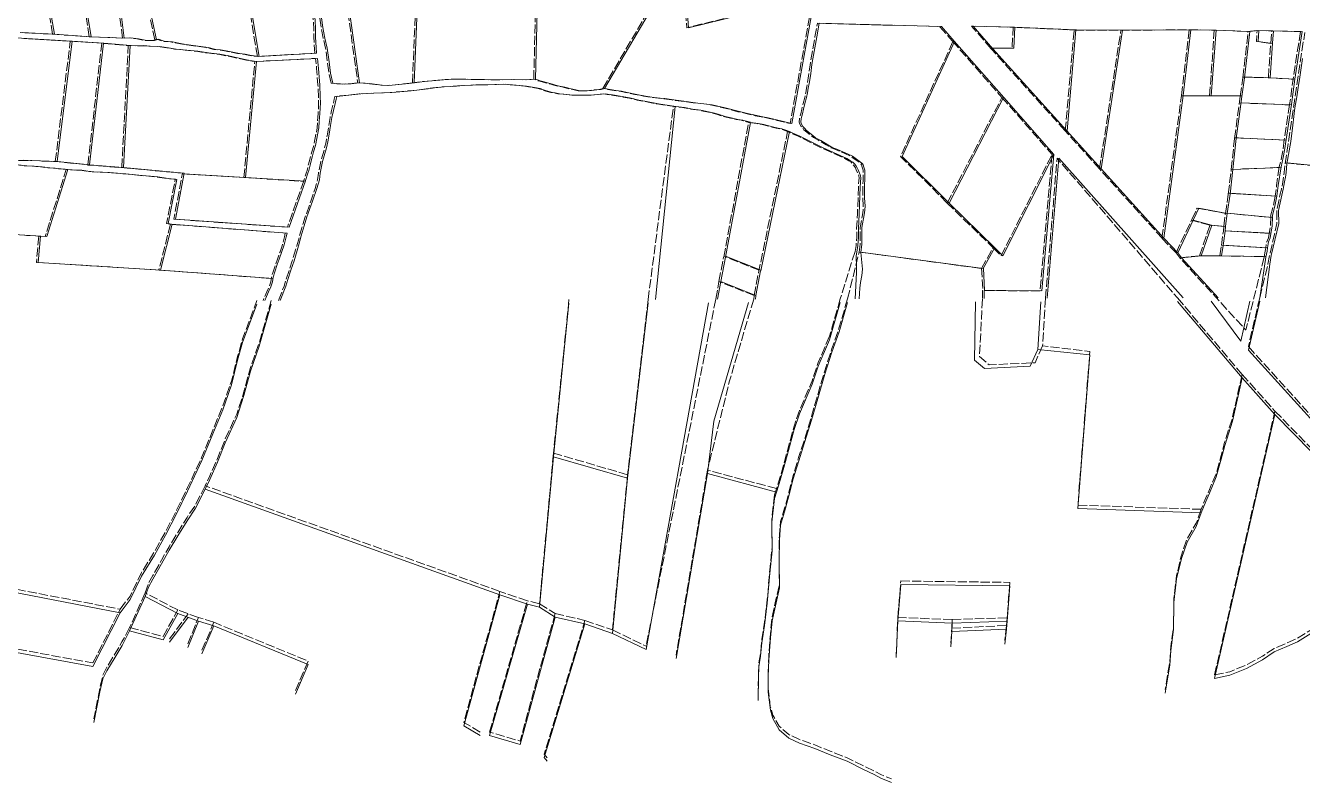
# Model space of a CAD drawing. Header units: millimetres. Extents: x 611548 to 616630, y 1316670 to 1320037.
# Drawn here: x 612909 to 614588, y 1316884 to 1317878 of the extents above; entities that cross this region are included whole.
import ezdxf

# ---------------------------------------------------------------- set-up
doc = ezdxf.new("R2010")
doc.units = ezdxf.units.MM
doc.linetypes.add('ACAD_ISO02W100', pattern=[15, 12, -3])
doc.layers.add('2', color=7, linetype='Continuous')
doc.layers.add('FONDO_MANAGUA', color=8, linetype='ACAD_ISO02W100')
doc.layers.add('PARCELAS', color=7, linetype='Continuous', lineweight=0)

msp = doc.modelspace()

# ---------------------------------------------------------------- linework, layer by layer
at = {"layer": '2', "color": 1, "lineweight": 0}
for p, q in [((612947.04813, 1317866.99476), (612911.49513, 1318076.62076)), ((612995.30213, 1317863.85676), (612966.69513, 1318042.06176)), ((613038.98613, 1317861.99876), (613028.92313, 1317940.09376)), ((613579.69113, 1317808.05976), (613582.69213, 1317928.36676)), ((613670.56113, 1317795.72576), (613740.65113, 1317915.17776)), ((612904.50813, 1317869.23276), (612947.04813, 1317866.99476)), ((614209.36813, 1317876.17576), (614291.00013, 1317872.62276)), ((614278.56113, 1317739.99676), (614290.24513, 1317872.65576)), ((614323.56113, 1317690.04976), (614351.68813, 1317872.31176)), ((614431.34913, 1317786.41876), (614441.33213, 1317872.92476)), ((614468.29513, 1317786.13076), (614474.48213, 1317872.44376)), ((614474.46813, 1317872.44476), (614518.26813, 1317870.78576)), ((614512.02913, 1317809.93576), (614518.89813, 1317870.84176)), ((614518.26813, 1317870.78576), (614530.71413, 1317871.89176)), ((614530.84113, 1317871.89176), (614549.37713, 1317871.45376)), ((614548.69513, 1317855.19076), (614550.27113, 1317871.43076)), ((614549.37713, 1317871.45376), (614587.84613, 1317870.44676)), ((612947.04213, 1317866.99476), (612995.30213, 1317863.85676)), ((612950.54713, 1317699.80076), (612970.27613, 1317857.79776)), ((612993.36213, 1317695.26676), (613011.64713, 1317855.46476)), ((612995.30213, 1317863.85676), (613038.98613, 1317861.99876)), ((613037.96213, 1317691.80576), (613046.58613, 1317852.16576)), ((614130.22413, 1317857.99076), (614195.31013, 1317783.96176)), ((614545.59113, 1317809.95076), (614548.70413, 1317855.31676)), ((614277.99013, 1317740.63076), (614181.11413, 1317847.92376)), ((613198.47213, 1317678.73176), (613212.89513, 1317831.25076)), ((614508.54313, 1317785.29376), (614512.02913, 1317809.93576)), ((614512.12313, 1317810.77176), (614545.42213, 1317809.96076)), ((614545.42213, 1317809.96076), (614578.04813, 1317808.08276)), ((614405.73413, 1317599.26276), (614431.34913, 1317786.41876)), ((614431.32713, 1317786.26076), (614508.64113, 1317785.98976)), ((614507.25013, 1317775.38576), (614508.54313, 1317785.29376)), ((613737.53613, 1317518.56476), (613763.27413, 1317772.14776)), ((614123.38313, 1317645.28776), (614195.25413, 1317784.02476)), ((614195.31013, 1317784.08876), (614261.28213, 1317709.03976)), ((614501.17513, 1317730.16576), (614507.25013, 1317775.38576)), ((614507.44213, 1317776.85576), (614573.41413, 1317774.18776)), ((614573.52613, 1317774.92976), (614566.56013, 1317728.56776)), ((613829.42013, 1317573.96876), (613862.27613, 1317751.17376)), ((614323.51013, 1317690.10676), (614277.99013, 1317740.63076)), ((614496.76113, 1317689.13376), (614501.17513, 1317730.16576)), ((614566.48613, 1317728.02776), (614501.28713, 1317730.99676)), ((613117.48013, 1317683.66576), (613198.51713, 1317678.72876)), ((614406.20613, 1317598.74176), (614323.45213, 1317690.17076)), ((614492.87613, 1317657.12276), (614496.76113, 1317689.13376)), ((614496.78713, 1317689.37176), (614559.89813, 1317692.04176)), ((614567.86113, 1317697.97276), (614681.75513, 1317686.72376)), ((613198.77113, 1317678.72876), (613277.07113, 1317673.78876)), ((614489.13313, 1317631.33776), (614492.87613, 1317657.12276)), ((614554.47813, 1317654.35476), (614492.99813, 1317658.13176)), ((614122.99113, 1317645.66976), (614183.79513, 1317586.39476)), ((614445.05713, 1317623.71976), (614451.82113, 1317638.44076)), ((614451.82113, 1317638.44076), (614489.17913, 1317631.65776)), ((612643.35513, 1317620.07876), (612929.32213, 1317601.76676)), ((613101.83313, 1317617.42276), (613086.76513, 1317557.26376)), ((614424.19613, 1317579.88476), (614445.05713, 1317623.71976)), ((614468.65513, 1317616.27776), (614444.63313, 1317622.82976)), ((614486.93513, 1317614.69676), (614489.13313, 1317631.33776)), ((614489.24113, 1317632.08376), (614548.65713, 1317626.33576)), ((614455.04913, 1317576.01676), (614468.87013, 1317616.25676)), ((614486.91613, 1317614.46076), (614468.65513, 1317616.27776)), ((614483.82813, 1317589.54576), (614486.41213, 1317608.34476)), ((614486.41213, 1317608.34476), (614486.93513, 1317614.69676)), ((614546.63213, 1317605.45876), (614486.44213, 1317608.70376)), ((614168.36813, 1317559.37476), (614183.54013, 1317586.64376)), ((614424.38413, 1317579.68776), (614406.14613, 1317598.80476)), ((614481.63713, 1317575.70376), (614483.82813, 1317589.54576)), ((614483.85813, 1317589.76176), (614542.09713, 1317586.30376)), ((613823.15813, 1317542.18976), (613829.29313, 1317573.96976)), ((613875.90213, 1317556.94376), (613829.66213, 1317575.33176)), ((614007.48613, 1317580.78376), (614168.36813, 1317559.37476)), ((614429.19213, 1317573.31476), (614455.22813, 1317576.03576)), ((614455.35513, 1317576.03576), (614481.89113, 1317575.70076)), ((614481.89113, 1317575.70076), (614540.30213, 1317574.87276)), ((614540.16513, 1317574.12476), (614532.17113, 1317520.87076)), ((613087.24813, 1317557.23376), (613234.58413, 1317546.16976)), ((614168.57713, 1317559.74976), (614170.19913, 1317530.39276)), ((613818.93813, 1317518.80076), (613823.15813, 1317542.18976)), ((613869.52313, 1317523.60076), (613823.15813, 1317542.18976)), ((613868.84413, 1317518.94576), (613869.48813, 1317523.41476)), ((614169.69613, 1317530.39676), (614169.72713, 1317519.81876))]:
    msp.add_line(p, q, dxfattribs=at)
for points in [[(613216.24513, 1317837.92576), (613188.63213, 1318003.39076), (613271.67213, 1318000.88976)], [(613215.85813, 1317837.90476), (613291.80613, 1317842.09276), (613290.43513, 1317863.45876), (613290.57513, 1317873.63176), (613289.82813, 1317885.96776), (613288.82113, 1317893.21776), (613285.92113, 1317910.00776), (613283.01613, 1317922.72976), (613281.00113, 1317936.84776), (613278.60613, 1317951.34876), (613276.45913, 1317960.88976), (613275.58413, 1317971.82676), (613273.56513, 1317982.63976), (613272.56413, 1317994.33976), (613271.68313, 1318000.82676)], [(613081.39913, 1317859.69776), (613063.59413, 1317941.43076), (613029.02013, 1317939.35376)], [(613420.27813, 1317803.18976), (613424.86513, 1317920.44176), (613472.99913, 1317922.77276), (613479.74813, 1317938.01976)], [(613295.63813, 1317916.65076), (613332.03213, 1317919.84476), (613348.30713, 1317803.03876)], [(613947.44313, 1317919.38476), (613916.88213, 1317749.67776), (613885.52413, 1317757.10976), (613878.79513, 1317758.39276), (613870.66913, 1317760.06076), (613858.60813, 1317763.00676), (613848.07113, 1317765.31476), (613828.90113, 1317770.43476), (613811.76213, 1317774.40776), (613789.41413, 1317777.11776), (613777.60513, 1317778.53776), (613761.35313, 1317780.72776), (613749.79913, 1317782.40176), (613743.70413, 1317782.92176), (613735.70413, 1317784.07976), (613724.15013, 1317785.88076), (613712.72313, 1317787.93576), (613700.15413, 1317790.62876), (613692.79013, 1317792.04076), (613685.29913, 1317793.19876), (613670.31713, 1317795.76776)], [(613313.34613, 1317802.63476), (613310.31413, 1317815.73776), (613308.42813, 1317830.87376), (613305.91013, 1317848.68076), (613302.75213, 1317861.78376), (613300.10213, 1317876.03076), (613298.34013, 1317888.74976), (613297.33813, 1317899.68776), (613296.33313, 1317909.22676), (613295.70613, 1317915.33176)], [(613778.27813, 1317911.67476), (613780.90013, 1317875.55576), (613845.17913, 1317891.33676)], [(614005.11913, 1317519.34176), (614006.04113, 1317533.31076), (614007.07413, 1317540.67776), (614008.87413, 1317550.07576), (614009.52913, 1317558.46076), (614007.42213, 1317580.32476), (614007.42213, 1317580.32476), (614008.97213, 1317591.37476), (614008.85213, 1317594.42576), (614008.87513, 1317604.08276), (614008.89613, 1317612.97776), (614011.85713, 1317629.87076), (614012.76013, 1317635.83976), (614013.02713, 1317641.55776), (614012.29013, 1317651.85276), (614012.19513, 1317665.45076), (614012.46013, 1317670.27876), (614012.72513, 1317674.85276), (614012.86313, 1317679.42676), (614012.87213, 1317683.36576), (614012.63013, 1317688.32276), (614011.49713, 1317692.51976), (614010.48913, 1317695.57276), (614009.47613, 1317696.97376), (614008.97013, 1317697.73776), (613996.29513, 1317706.79876), (613989.70013, 1317710.12276), (613986.91013, 1317711.14776), (613980.56813, 1317713.96276), (613975.74813, 1317715.88376), (613970.67413, 1317717.93176), (613963.95413, 1317721.89176), (613954.69813, 1317727.25776), (613950.51413, 1317729.81176), (613947.59713, 1317731.34576), (613944.17613, 1317734.02476), (613942.02113, 1317735.55576), (613938.72613, 1317738.36176), (613934.92413, 1317741.42276), (613934.16613, 1317742.82276), (613931.38013, 1317745.75476), (613929.48313, 1317749.06376), (613928.72713, 1317751.73476), (613929.11913, 1317756.18176), (613930.65813, 1317762.65776), (613932.06913, 1317768.75276), (613933.99113, 1317776.24476), (613935.91413, 1317783.73576), (613937.32513, 1317789.95876), (613938.22913, 1317796.30976), (613939.51213, 1317802.15076), (613941.06013, 1317812.31276), (613941.96513, 1317819.04476), (613942.61113, 1317823.99876), (613943.38813, 1317830.09576), (613949.43513, 1317863.62576), (613952.77813, 1317881.40576), (614113.38213, 1317877.23076), (614130.22413, 1317857.99076)], [(614181.11413, 1317847.92376), (614155.15613, 1317877.73876), (614209.24113, 1317876.17576)], [(614180.36013, 1317848.78976), (614208.79513, 1317848.72876), (614209.95513, 1317876.14976)], [(614290.99513, 1317872.62276), (614352.19813, 1317872.30876), (614352.19813, 1317872.30876), (614441.20413, 1317872.92676), (614441.20413, 1317872.92676), (614474.46813, 1317872.44476)], [(614548.67713, 1317854.92876), (614529.91813, 1317857.53476), (614530.84113, 1317871.89176)], [(614587.84613, 1317870.44676), (614578.04813, 1317808.08276), (614578.30213, 1317808.08176), (614573.52613, 1317774.92976)], [(612888.75313, 1317862.77476), (612970.15013, 1317857.79776), (612970.53113, 1317857.79776), (613012.18213, 1317855.43476), (613012.18213, 1317855.17976), (613047.73613, 1317852.06476), (613047.86313, 1317852.06476), (613059.41913, 1317851.91676), (613059.92713, 1317851.91576), (613064.88013, 1317852.03376), (613073.13413, 1317851.25676), (613085.83213, 1317850.72576), (613097.26013, 1317849.30576), (613107.29113, 1317847.63476), (613121.38513, 1317846.21176), (613135.60613, 1317844.65976), (613149.70013, 1317842.47376), (613164.55613, 1317840.66676), (613176.23713, 1317838.48376), (613182.33113, 1317837.20176), (613189.94913, 1317835.66176), (613199.59713, 1317833.22876), (613209.62813, 1317831.68476), (613212.89513, 1317831.25076)], [(613038.98613, 1317861.99876), (613047.62213, 1317862.49176), (613050.54213, 1317861.85076), (613057.65313, 1317861.20276), (613066.41313, 1317859.15276), (613071.23813, 1317858.63576), (613078.85813, 1317859.00376)], [(613078.85813, 1317859.00376), (613083.93913, 1317860.39276), (613091.42913, 1317857.83676), (613102.22213, 1317856.92676), (613115.30013, 1317854.48776), (613126.47313, 1317852.56076), (613139.55113, 1317851.01076), (613149.07413, 1317849.46876), (613159.23013, 1317847.16176), (613165.32513, 1317846.51476), (613172.94313, 1317845.10276), (613183.86213, 1317842.92076), (613190.33713, 1317841.89276), (613197.82913, 1317840.86176), (613204.17713, 1317839.57876), (613212.68413, 1317838.03776), (613215.85813, 1317837.90476)], [(614130.83013, 1317857.30076), (614061.93713, 1317706.59776), (614122.99113, 1317645.66976)], [(613212.89513, 1317831.25076), (613292.81313, 1317835.22476), (613292.81313, 1317835.22476), (613294.19413, 1317821.86976), (613295.44313, 1317805.46376), (613295.94513, 1317800.37676), (613296.68813, 1317784.98876), (613296.80513, 1317777.10476), (613296.54213, 1317769.72976), (613296.15313, 1317762.86376), (613295.37813, 1317752.56476), (613294.98713, 1317744.17276), (613290.38613, 1317720.78376), (613287.96313, 1317712.52176), (613286.30513, 1317707.31176), (613284.90013, 1317700.57476), (613283.24213, 1317694.98176), (613281.58313, 1317688.11876), (613280.43513, 1317684.30576), (613277.24913, 1317674.90176)], [(614567.62713, 1317696.66876), (614572.90213, 1317726.00776), (614575.61913, 1317747.47476), (614578.21313, 1317770.34076), (614580.66013, 1317784.94676), (614582.33913, 1317797.14076), (614584.65713, 1317810.85776), (614588.27013, 1317834.99176)], [(613243.90813, 1317517.13276), (613251.42413, 1317536.08676), (613253.84813, 1317544.72976), (613258.18113, 1317556.92876), (613262.13313, 1317569.12976), (613268.12613, 1317588.95576), (613271.69813, 1317602.17476), (613275.39713, 1317615.13876), (613279.22213, 1317627.08476), (613286.48613, 1317647.79976), (613292.22113, 1317664.44776), (613295.53713, 1317675.75876), (613296.43713, 1317684.40476), (613298.22513, 1317693.30276), (613299.50313, 1317699.78576), (613304.73213, 1317717.70576), (613306.52013, 1317725.84076), (613308.43713, 1317735.75676), (613310.10313, 1317747.32476), (613311.76613, 1317757.62176), (613313.93713, 1317767.02876), (613316.23413, 1317776.05276), (613317.38413, 1317781.64576), (613318.27713, 1317785.45876), (613350.15713, 1317788.58176), (613366.92113, 1317789.82276), (613379.87513, 1317789.92676), (613390.79713, 1317790.54376), (613406.41913, 1317791.91476), (613416.32613, 1317792.78676), (613426.99513, 1317793.91276), (613438.42613, 1317795.29076), (613447.06313, 1317796.54676), (613459.38313, 1317797.79676), (613471.19413, 1317798.53876), (613485.16513, 1317799.53076), (613496.84913, 1317800.27376), (613506.88213, 1317800.50976), (613516.91513, 1317800.74676), (613528.59813, 1317801.10676), (613539.90113, 1317801.34076), (613554.25013, 1317800.17076), (613567.96413, 1317798.74776), (613578.37513, 1317797.20376), (613585.61213, 1317795.66476), (613591.70513, 1317793.61976), (613597.29113, 1317791.82876), (613602.24213, 1317790.67576), (613605.67013, 1317790.03376), (613611.25613, 1317788.87976), (613629.54113, 1317787.19376), (613634.87513, 1317786.80276), (613652.90813, 1317787.15176), (613671.19713, 1317788.64576), (613680.72013, 1317787.22976), (613693.79813, 1317785.04476), (613705.35113, 1317782.98976), (613715.50813, 1317780.55576), (613723.50713, 1317779.14276), (613741.53513, 1317775.42276), (613749.53413, 1317774.13676), (613755.75613, 1317773.48976), (613764.39013, 1317771.94876), (613764.39013, 1317771.94876), (613775.43713, 1317770.78476), (613786.10213, 1317768.73076), (613797.02113, 1317767.18576), (613813.27313, 1317763.85076), (613820.00113, 1317762.05776), (613829.14113, 1317759.11676), (613838.53613, 1317756.81176), (613845.64513, 1317755.14576), (613852.50113, 1317753.98876), (613855.16813, 1317753.34876), (613862.27713, 1317751.30176)], [(613347.63513, 1317803.08176), (613337.34713, 1317802.08376), (613328.07613, 1317801.46376), (613313.34613, 1317802.63476)], [(613420.40213, 1317803.20676), (613412.90813, 1317802.20276), (613386.87213, 1317799.57876), (613378.11013, 1317800.23076), (613361.34913, 1317802.16776), (613355.88913, 1317802.55876), (613347.63513, 1317803.08176)], [(613580.14813, 1317808.09176), (613568.35513, 1317807.26676), (613552.35413, 1317807.42276), (613522.00213, 1317807.09576), (613512.73213, 1317807.36576), (613497.23913, 1317807.77476), (613483.77813, 1317807.92676), (613470.95213, 1317807.94876), (613465.49113, 1317807.57776), (613458.88613, 1317807.08076), (613433.61213, 1317805.09076), (613420.40213, 1317803.20676)], [(613670.31713, 1317795.76776), (613665.99813, 1317794.63176), (613665.36313, 1317794.63276), (613660.28213, 1317794.13276), (613653.17013, 1317793.12876), (613647.58113, 1317792.75676), (613643.00913, 1317792.63776), (613637.93013, 1317792.77376), (613632.72513, 1317793.92776), (613626.50313, 1317795.21076), (613618.25213, 1317797.51376), (613611.26913, 1317798.92476), (613606.19013, 1317800.07876), (613602.00113, 1317801.35776), (613597.17713, 1317802.89276), (613589.17913, 1317805.06876), (613585.87813, 1317805.70976), (613580.04013, 1317808.13676)], [(613862.27613, 1317751.17376), (613872.94213, 1317749.62976), (613880.05213, 1317748.47176), (613886.65413, 1317746.80776), (613893.12813, 1317745.01576), (613898.58813, 1317743.73376), (613903.41213, 1317742.70876), (613907.60113, 1317741.42876), (613913.44013, 1317739.25676), (613913.44013, 1317739.12976), (613917.37513, 1317737.59676), (613927.14813, 1317733.12876), (613957.73513, 1317717.81476), (613988.83113, 1317703.64476), (613994.03413, 1317700.71076), (613996.82513, 1317699.05276), (613998.98113, 1317696.63276), (614000.75713, 1317694.46776), (614002.53113, 1317691.53976), (614003.79813, 1317688.86776), (614005.82413, 1317684.41276), (614006.58413, 1317682.50476), (614006.96313, 1317681.10476), (614007.34113, 1317678.56076), (614006.56413, 1317666.35476), (614005.25013, 1317631.00576), (614004.20913, 1317611.17076), (614004.57713, 1317600.61576), (614003.42013, 1317589.30076), (614002.01313, 1317580.90976), (614001.37213, 1317575.69776), (614001.36513, 1317570.48376), (614001.74113, 1317566.54176), (614001.86713, 1317565.65076), (614001.86513, 1317563.99776), (614001.72613, 1317554.07976), (613999.90313, 1317519.32576)], [(613869.52313, 1317523.60076), (613875.62413, 1317556.08476), (613875.75113, 1317556.21076), (613913.44013, 1317739.12976)], [(614566.56313, 1317728.58676), (614564.62213, 1317714.46876), (614562.94913, 1317704.94276), (614560.00013, 1317692.75276)], [(613277.37513, 1317674.64676), (613255.71113, 1317613.52076), (613106.37913, 1317623.95976), (613117.62913, 1317684.46876), (613037.37813, 1317691.85976), (613037.37813, 1317691.85976), (612993.44313, 1317695.24376), (612993.57013, 1317695.24376), (612951.28713, 1317699.89676), (612951.41313, 1317699.76976), (612906.20613, 1317701.37576), (612899.34713, 1317701.00676), (612893.12413, 1317700.76276), (612883.72713, 1317700.65276), (612880.29813, 1317700.78576), (612876.23413, 1317700.92076), (612867.85513, 1317702.58876)], [(614261.28213, 1317709.03976), (614245.36813, 1317529.78476), (614169.69613, 1317530.39676)], [(614183.73013, 1317586.45776), (614194.18213, 1317575.94276), (614261.12013, 1317709.22476)], [(614252.58413, 1317520.05976), (614267.74613, 1317704.19176), (614431.35313, 1317520.57776)], [(612899.97513, 1317695.28276), (612910.89513, 1317694.11876), (612920.42013, 1317693.84776), (612931.08613, 1317692.68476), (612940.86313, 1317691.64976), (612948.22813, 1317690.87376), (612955.97313, 1317690.09676), (612961.05213, 1317689.57876), (612964.60813, 1317689.44576)], [(612929.32213, 1317601.76676), (612937.32213, 1317601.37076), (612964.86213, 1317689.31776)], [(612964.86213, 1317689.31776), (612976.29013, 1317688.66176), (612983.14813, 1317688.52276), (612991.14713, 1317686.98276), (612999.14613, 1317686.33276), (613010.32113, 1317685.67676), (613019.46413, 1317685.53276), (613030.00413, 1317684.62476), (613040.92413, 1317683.58776), (613062.38313, 1317681.51476), (613073.55813, 1317680.60476), (613083.20813, 1317679.57076), (613094.12813, 1317678.15176), (613100.73013, 1317677.24976), (613106.31713, 1317676.73176), (613108.22113, 1317676.09276), (613096.84813, 1317618.25376), (613101.03713, 1317617.48376), (613101.03713, 1317617.48376), (613253.03413, 1317605.76876), (613251.75813, 1317600.68476), (613250.22613, 1317593.82076), (613248.69613, 1317588.99076), (613246.02013, 1317581.36576), (613242.70613, 1317571.70776), (613240.15713, 1317564.59076), (613236.84313, 1317554.93276), (613234.67613, 1317548.06976)], [(614539.40813, 1317520.89176), (614545.09513, 1317564.83376), (614547.15413, 1317576.51776), (614556.90313, 1317618.42276), (614556.69013, 1317635.45176), (614560.80013, 1317655.64476), (614562.72413, 1317663.64476), (614564.65013, 1317672.91476), (614565.68113, 1317679.13876), (614566.58513, 1317685.48976), (614567.62713, 1317696.66876)], [(614560.00713, 1317692.78176), (614556.38613, 1317668.11176), (614554.44813, 1317654.13876)], [(614554.44813, 1317654.13876), (614552.00613, 1317641.31176), (614548.41813, 1317627.59876)], [(614548.67213, 1317627.59776), (614548.51513, 1317614.76376), (614546.58813, 1317605.23876)], [(612928.84013, 1317601.79776), (612925.72413, 1317567.31276), (613087.24813, 1317557.23376)], [(614546.58813, 1317605.23876), (614545.81213, 1317599.64976), (614544.28113, 1317596.47776), (614543.38713, 1317594.19276), (614542.09913, 1317586.31776)], [(614542.09913, 1317586.31776), (614541.58013, 1317581.87176), (614540.16513, 1317574.12476)], [(614477.19013, 1317520.71076), (614429.44613, 1317572.81076), (614429.57313, 1317572.80976), (614424.38413, 1317579.68776)], [(613234.80313, 1317547.94276), (613234.03313, 1317541.71276), (613231.73913, 1317535.10476), (613228.81013, 1317528.49676), (613225.88213, 1317522.52576), (613223.71713, 1317517.07376)]]:
    msp.add_lwpolyline(points, dxfattribs=at)
at = {"layer": 'FONDO_MANAGUA', "color": 1, "lineweight": 0}
for p, q in [((612944.75425, 1317866.98771), (612909.20125, 1318076.61371)), ((612993.00825, 1317863.84971), (612964.40125, 1318042.05471)), ((613036.69225, 1317861.99171), (613026.62925, 1317940.08671)), ((613577.39725, 1317808.05271), (613580.39825, 1317928.35971)), ((613668.26725, 1317795.71871), (613738.35725, 1317915.17071)), ((612902.21425, 1317869.22571), (612944.75425, 1317866.98771)), ((614207.07425, 1317876.16871), (614288.70625, 1317872.61571)), ((614276.26725, 1317739.98971), (614287.95125, 1317872.64871)), ((614321.26725, 1317690.04271), (614349.39425, 1317872.30471)), ((614429.05525, 1317786.41171), (614439.03825, 1317872.91771)), ((614466.00125, 1317786.12371), (614472.18825, 1317872.43671)), ((614472.17425, 1317872.43771), (614515.97425, 1317870.77871)), ((614509.73525, 1317809.92871), (614516.60425, 1317870.83471)), ((614515.97425, 1317870.77871), (614528.42025, 1317871.88471)), ((614528.54725, 1317871.88471), (614547.08325, 1317871.44671)), ((614546.40125, 1317855.18371), (614547.97725, 1317871.42371)), ((614547.08325, 1317871.44671), (614585.55225, 1317870.43971)), ((614565.33325, 1317696.66171), (614591.13625, 1317869.27871)), ((614565.33325, 1317696.66171), (614591.13625, 1317869.27871)), ((612944.74825, 1317866.98771), (612993.00825, 1317863.84971)), ((612948.25325, 1317699.79371), (612967.98225, 1317857.79071)), ((612991.06825, 1317695.25971), (613009.35325, 1317855.45771)), ((612993.00825, 1317863.84971), (613036.69225, 1317861.99171)), ((613035.66825, 1317691.79871), (613044.29225, 1317852.15871)), ((614127.93025, 1317857.98371), (614193.01625, 1317783.95471)), ((614543.29725, 1317809.94371), (614546.41025, 1317855.30971)), ((614275.69625, 1317740.62371), (614178.82025, 1317847.91671)), ((614506.24925, 1317785.28671), (614509.73525, 1317809.92871)), ((614509.82925, 1317810.76471), (614543.12825, 1317809.95371)), ((614543.12825, 1317809.95371), (614575.75425, 1317808.07571)), ((614403.44025, 1317599.25571), (614429.05525, 1317786.41171)), ((614429.03325, 1317786.25371), (614506.34725, 1317785.98271)), ((614504.95625, 1317775.37871), (614506.24925, 1317785.28671)), ((613727.67425, 1317518.60071), (613760.98025, 1317772.14071)), ((614121.08925, 1317645.28071), (614192.96025, 1317784.01771)), ((614193.01625, 1317784.08171), (614258.98825, 1317709.03271)), ((614498.88125, 1317730.15871), (614504.95625, 1317775.37871)), ((614505.14825, 1317776.84871), (614571.12025, 1317774.18071)), ((614571.23225, 1317774.92271), (614564.26625, 1317728.56071)), ((613827.12625, 1317573.96171), (613859.98225, 1317751.16671)), ((614321.21625, 1317690.09971), (614275.69625, 1317740.62371)), ((614494.46725, 1317689.12671), (614498.88125, 1317730.15871)), ((614564.19225, 1317728.02071), (614498.99325, 1317730.98971)), ((613115.18625, 1317683.65871), (613196.22325, 1317678.72171)), ((614403.91225, 1317598.73471), (614321.15825, 1317690.16371)), ((614490.58225, 1317657.11571), (614494.46725, 1317689.12671)), ((614494.49325, 1317689.36471), (614557.60425, 1317692.03471)), ((614565.56725, 1317697.96571), (614679.46125, 1317686.71671)), ((613196.47725, 1317678.72171), (613274.77725, 1317673.78171)), ((614486.83925, 1317631.33071), (614490.58225, 1317657.11571)), ((614552.18425, 1317654.34771), (614490.70425, 1317658.12471)), ((614120.69725, 1317645.66271), (614181.50125, 1317586.38771)), ((614442.76325, 1317623.71271), (614449.52725, 1317638.43371)), ((614449.52725, 1317638.43371), (614486.88525, 1317631.65071)), ((612641.06125, 1317620.07171), (612927.02825, 1317601.75971)), ((613099.53925, 1317617.41571), (613084.47125, 1317557.25671)), ((614421.90225, 1317579.87771), (614442.76325, 1317623.71271)), ((614466.36125, 1317616.27071), (614442.33925, 1317622.82271)), ((614484.64125, 1317614.68971), (614486.83925, 1317631.33071)), ((614486.94725, 1317632.07671), (614546.36325, 1317626.32871)), ((614452.75525, 1317576.00971), (614466.57625, 1317616.24971)), ((614484.62225, 1317614.45371), (614466.36125, 1317616.27071)), ((614481.53425, 1317589.53871), (614484.11825, 1317608.33771)), ((614484.11825, 1317608.33771), (614484.64125, 1317614.68971)), ((614544.33825, 1317605.45171), (614484.14825, 1317608.69671)), ((614166.07425, 1317559.36771), (614181.24625, 1317586.63671)), ((614422.09025, 1317579.68071), (614403.85225, 1317598.79771)), ((614479.34325, 1317575.69671), (614481.53425, 1317589.53871)), ((614481.56425, 1317589.75471), (614539.80325, 1317586.29671)), ((613820.86425, 1317542.18271), (613826.99925, 1317573.96271)), ((613873.60825, 1317556.93671), (613827.36825, 1317575.32471)), ((613999.81804, 1317581.49187), (613980.33525, 1317519.31971)), ((613999.81804, 1317581.49187), (613980.33525, 1317519.31971)), ((613989.99525, 1317519.34671), (614005.19263, 1317580.77666)), ((613989.99525, 1317519.34671), (614005.19263, 1317580.77666)), ((614005.19263, 1317580.77666), (614166.07425, 1317559.36771)), ((614426.89825, 1317573.30771), (614452.93425, 1317576.02871)), ((614453.06125, 1317576.02871), (614479.59725, 1317575.69371)), ((614479.59725, 1317575.69371), (614538.00825, 1317574.86571)), ((613084.95425, 1317557.22671), (613232.29025, 1317546.16271)), ((614166.28325, 1317559.74271), (614167.90525, 1317530.38571)), ((613816.64425, 1317518.79371), (613820.86425, 1317542.18271)), ((613867.22925, 1317523.59371), (613820.86425, 1317542.18271)), ((613623.70425, 1317518.30471), (613603.35025, 1317316.59471)), ((613727.67425, 1317518.60071), (613700.84825, 1317288.32771)), ((613816.64425, 1317518.79371), (613725.11025, 1317063.21171)), ((613866.55025, 1317518.93871), (613867.19425, 1317523.40771)), ((613980.33525, 1317519.31971), (613966.33025, 1317470.31971)), ((614167.40225, 1317530.38971), (614167.43325, 1317519.81171)), ((614250.29025, 1317520.05271), (614246.51825, 1317457.60871)), ((614423.89825, 1317520.58171), (614508.77925, 1317419.99471)), ((614531.93125, 1317520.88871), (614516.98425, 1317456.63971)), ((614516.98425, 1317456.63971), (614628.17325, 1317334.12471)), ((614508.77925, 1317419.99471), (614551.98025, 1317371.89871)), ((614472.63225, 1317025.29071), (614551.98025, 1317371.89871)), ((614551.98025, 1317371.89871), (614629.65325, 1317292.44171)), ((613603.35025, 1317316.59471), (613585.02525, 1317118.73271)), ((613700.84825, 1317288.32771), (613603.35025, 1317316.59471)), ((613700.84825, 1317288.32771), (613680.77425, 1317084.35671)), ((613805.80025, 1317294.41371), (613764.57125, 1317051.19471)), ((613896.54325, 1317270.05471), (613805.80025, 1317294.41371)), ((613532.83325, 1317135.01171), (613145.25325, 1317273.76671)), ((612632.20825, 1317188.73571), (613033.45925, 1317111.56371)), ((614056.13625, 1317100.86571), (614059.96325, 1317148.67571)), ((614059.96325, 1317148.67571), (614203.33825, 1317146.80771)), ((614203.33825, 1317146.80771), (614199.75925, 1317100.27071)), ((613066.39725, 1317133.07171), (613046.03525, 1317087.72671)), ((613109.21425, 1317110.64871), (613066.39725, 1317133.07171)), ((613568.99025, 1317122.72471), (613532.83325, 1317135.01171)), ((613519.27225, 1316950.13671), (613568.99025, 1317122.72471)), ((613585.02525, 1317118.73271), (613568.99025, 1317122.72471)), ((613585.02525, 1317118.73271), (613605.42525, 1317105.86471)), ((612662.89225, 1317101.93971), (612997.71825, 1317040.97871)), ((612997.71825, 1317040.97871), (613033.45925, 1317111.56371)), ((613090.07025, 1317075.73171), (613109.21425, 1317110.64871)), ((613098.60125, 1317072.72071), (613122.83925, 1317105.62871)), ((613136.46325, 1317100.60871), (613109.21425, 1317110.64871)), ((613122.40225, 1317065.96971), (613136.46325, 1317100.60871)), ((613156.83025, 1317094.34871), (613136.46325, 1317100.60871)), ((613605.42525, 1317105.86471), (613644.61625, 1317096.89671)), ((613644.61625, 1317096.89671), (613680.77425, 1317084.35671)), ((614054.09125, 1317052.55671), (614056.13625, 1317100.86571)), ((614127.58025, 1317097.89771), (614056.13625, 1317100.86571)), ((614127.12825, 1317086.70971), (614127.58025, 1317097.89771)), ((614127.58025, 1317097.89771), (614199.75925, 1317100.27071)), ((614199.75925, 1317100.27071), (614198.79325, 1317090.09771)), ((613046.03525, 1317087.72671), (613090.07025, 1317075.73171)), ((613141.00025, 1317057.66771), (613156.83025, 1317094.34871)), ((613680.77425, 1317084.35671), (613725.11025, 1317063.21171)), ((614125.95625, 1317066.87571), (614127.12825, 1317086.70971)), ((614198.79325, 1317090.09771), (614127.12825, 1317086.70971)), ((614198.79325, 1317090.09771), (614196.60525, 1317070.25871))]:
    msp.add_line(p, q, dxfattribs=at)
at = {"layer": 'FONDO_MANAGUA', "color": 1, "lineweight": 0, "flags": 128}
for points in [[(613213.95125, 1317837.91871), (613186.33825, 1318003.38371), (613269.37825, 1318000.88271)], [(613213.56425, 1317837.89771), (613289.51225, 1317842.08571), (613288.14125, 1317863.45171), (613288.28125, 1317873.62471), (613287.53425, 1317885.96071), (613286.52725, 1317893.21071), (613283.62725, 1317910.00071), (613280.72225, 1317922.72271), (613278.70725, 1317936.84071), (613276.31225, 1317951.34171), (613274.16525, 1317960.88271), (613273.29025, 1317971.81971), (613271.27125, 1317982.63271), (613270.27025, 1317994.33271), (613269.38925, 1318000.81971)], [(613079.10525, 1317859.69071), (613061.30025, 1317941.42371), (613026.72625, 1317939.34671)], [(613417.98425, 1317803.18271), (613422.57125, 1317920.43471), (613470.70525, 1317922.76571), (613477.45425, 1317938.01271)], [(613293.34425, 1317916.64371), (613329.73825, 1317919.83771), (613346.01325, 1317803.03171)], [(613945.14925, 1317919.37771), (613914.58825, 1317749.67071), (613883.23025, 1317757.10271), (613876.50125, 1317758.38571), (613868.37525, 1317760.05371), (613856.31425, 1317762.99971), (613845.77725, 1317765.30771), (613826.60725, 1317770.42771), (613809.46825, 1317774.40071), (613787.12025, 1317777.11071), (613775.31125, 1317778.53071), (613759.05925, 1317780.72071), (613747.50525, 1317782.39471), (613741.41025, 1317782.91471), (613733.41025, 1317784.07271), (613721.85625, 1317785.87371), (613710.42925, 1317787.92871), (613697.86025, 1317790.62171), (613690.49625, 1317792.03371), (613683.00525, 1317793.19171), (613668.02325, 1317795.76071)], [(613311.05225, 1317802.62771), (613308.02025, 1317815.73071), (613306.13425, 1317830.86671), (613303.61625, 1317848.67371), (613300.45825, 1317861.77671), (613297.80825, 1317876.02371), (613296.04625, 1317888.74271), (613295.04425, 1317899.68071), (613294.03925, 1317909.21971), (613293.41225, 1317915.32471)], [(613775.98425, 1317911.66771), (613778.60625, 1317875.54871), (613842.88525, 1317891.32971)], [(614005.19263, 1317580.77666), (614006.67825, 1317591.36771), (614006.55825, 1317594.41871), (614006.58125, 1317604.07571), (614006.60225, 1317612.97071), (614009.56325, 1317629.86371), (614010.46625, 1317635.83271), (614010.73325, 1317641.55071), (614009.99625, 1317651.84571), (614009.90125, 1317665.44371), (614010.16625, 1317670.27171), (614010.43125, 1317674.84571), (614010.56925, 1317679.41971), (614010.57825, 1317683.35871), (614010.33625, 1317688.31571), (614009.20325, 1317692.51271), (614008.19525, 1317695.56571), (614007.18225, 1317696.96671), (614006.67625, 1317697.73071), (613994.00125, 1317706.79171), (613987.40625, 1317710.11571), (613984.61625, 1317711.14071), (613978.27425, 1317713.95571), (613973.45425, 1317715.87671), (613968.38025, 1317717.92471), (613961.66025, 1317721.88471), (613952.40425, 1317727.25071), (613948.22025, 1317729.80471), (613945.30325, 1317731.33871), (613941.88225, 1317734.01771), (613939.72725, 1317735.54871), (613936.43225, 1317738.35471), (613932.63025, 1317741.41571), (613931.87225, 1317742.81571), (613929.08625, 1317745.74771), (613927.18925, 1317749.05671), (613926.43325, 1317751.72771), (613926.82525, 1317756.17471), (613928.36425, 1317762.65071), (613929.77525, 1317768.74571), (613931.69725, 1317776.23771), (613933.62025, 1317783.72871), (613935.03125, 1317789.95171), (613935.93525, 1317796.30271), (613937.21825, 1317802.14371), (613938.76625, 1317812.30571), (613939.67125, 1317819.03771), (613940.31725, 1317823.99171), (613941.09425, 1317830.08871), (613947.14125, 1317863.61871), (613950.48425, 1317881.39871), (614111.08825, 1317877.22371), (614127.93025, 1317857.98371)], [(614178.82025, 1317847.91671), (614152.86225, 1317877.73171), (614206.94725, 1317876.16871)], [(614178.06625, 1317848.78271), (614206.50125, 1317848.72171), (614207.66125, 1317876.14271)], [(614288.70125, 1317872.61571), (614349.90425, 1317872.30171), (614349.90425, 1317872.30171), (614438.91025, 1317872.91971), (614438.91025, 1317872.91971), (614472.17425, 1317872.43771)], [(614546.38325, 1317854.92171), (614527.62425, 1317857.52771), (614528.54725, 1317871.88471)], [(614585.55225, 1317870.43971), (614575.75425, 1317808.07571), (614576.00825, 1317808.07471), (614571.23225, 1317774.92271)], [(612846.96625, 1317864.36471), (612886.45925, 1317862.76771), (612886.45925, 1317862.76771), (612967.85625, 1317857.79071), (612968.23725, 1317857.79071), (613009.88825, 1317855.42771), (613009.88825, 1317855.17271), (613045.44225, 1317852.05771), (613045.56925, 1317852.05771), (613057.12525, 1317851.90971), (613057.63325, 1317851.90871), (613062.58625, 1317852.02671), (613070.84025, 1317851.24971), (613083.53825, 1317850.71871), (613094.96625, 1317849.29871), (613104.99725, 1317847.62771), (613119.09125, 1317846.20471), (613133.31225, 1317844.65271), (613147.40625, 1317842.46671), (613162.26225, 1317840.65971), (613173.94325, 1317838.47671), (613180.03725, 1317837.19471), (613187.65525, 1317835.65471), (613197.30325, 1317833.22171), (613207.33425, 1317831.67771), (613210.60125, 1317831.24371)], [(613036.69225, 1317861.99171), (613045.32825, 1317862.48471), (613048.24825, 1317861.84371), (613055.35925, 1317861.19571), (613064.11925, 1317859.14571), (613068.94425, 1317858.62871), (613076.56425, 1317858.99671)], [(613076.56425, 1317858.99671), (613081.64525, 1317860.38571), (613089.13525, 1317857.82971), (613099.92825, 1317856.91971), (613113.00625, 1317854.48071), (613124.17925, 1317852.55371), (613137.25725, 1317851.00371), (613146.78025, 1317849.46171), (613156.93625, 1317847.15471), (613163.03125, 1317846.50771), (613170.64925, 1317845.09571), (613181.56825, 1317842.91371), (613188.04325, 1317841.88571), (613195.53525, 1317840.85471), (613201.88325, 1317839.57171), (613210.39025, 1317838.03071), (613213.56425, 1317837.89771)], [(614128.53625, 1317857.29371), (614059.64325, 1317706.59071), (614120.69725, 1317645.66271)], [(613210.60125, 1317831.24371), (613290.51925, 1317835.21771), (613290.51925, 1317835.21771), (613291.90025, 1317821.86271), (613293.14925, 1317805.45671), (613293.65125, 1317800.36971), (613294.39425, 1317784.98171), (613294.51125, 1317777.09771), (613294.24825, 1317769.72271), (613293.85925, 1317762.85671), (613293.08425, 1317752.55771), (613292.69325, 1317744.16571), (613288.09225, 1317720.77671), (613285.66925, 1317712.51471), (613284.01125, 1317707.30471), (613282.60625, 1317700.56771), (613280.94825, 1317694.97471), (613279.28925, 1317688.11171), (613278.14125, 1317684.29871), (613274.95525, 1317674.89471)], [(613196.17825, 1317678.72471), (613210.60125, 1317831.24371)], [(613241.61425, 1317517.12571), (613249.13025, 1317536.07971), (613251.55425, 1317544.72271), (613255.88725, 1317556.92171), (613259.83925, 1317569.12271), (613265.83225, 1317588.94871), (613269.40425, 1317602.16771), (613273.10325, 1317615.13171), (613276.92825, 1317627.07771), (613284.19225, 1317647.79271), (613289.92725, 1317664.44071), (613293.24325, 1317675.75171), (613294.14325, 1317684.39771), (613295.93125, 1317693.29571), (613297.20925, 1317699.77871), (613302.43825, 1317717.69871), (613304.22625, 1317725.83371), (613306.14325, 1317735.74971), (613307.80925, 1317747.31771), (613309.47225, 1317757.61471), (613311.64325, 1317767.02171), (613313.94025, 1317776.04571), (613315.09025, 1317781.63871), (613315.98325, 1317785.45171), (613347.86325, 1317788.57471), (613364.62725, 1317789.81571), (613377.58125, 1317789.91971), (613388.50325, 1317790.53671), (613404.12525, 1317791.90771), (613414.03225, 1317792.77971), (613424.70125, 1317793.90571), (613436.13225, 1317795.28371), (613444.76925, 1317796.53971), (613457.08925, 1317797.78971), (613468.90025, 1317798.53171), (613482.87125, 1317799.52371), (613494.55525, 1317800.26671), (613504.58825, 1317800.50271), (613514.62125, 1317800.73971), (613526.30425, 1317801.09971), (613537.60725, 1317801.33371), (613551.95625, 1317800.16371), (613565.67025, 1317798.74071), (613576.08125, 1317797.19671), (613583.31825, 1317795.65771), (613589.41125, 1317793.61271), (613594.99725, 1317791.82171), (613599.94825, 1317790.66871), (613603.37625, 1317790.02671), (613608.96225, 1317788.87271), (613627.24725, 1317787.18671), (613632.58125, 1317786.79571), (613650.61425, 1317787.14471), (613668.90325, 1317788.63871), (613678.42625, 1317787.22271), (613691.50425, 1317785.03771), (613703.05725, 1317782.98271), (613713.21425, 1317780.54871), (613721.21325, 1317779.13571), (613739.24125, 1317775.41571), (613747.24025, 1317774.12971), (613753.46225, 1317773.48271), (613762.09625, 1317771.94171), (613762.09625, 1317771.94171), (613773.14325, 1317770.77771), (613783.80825, 1317768.72371), (613794.72725, 1317767.17871), (613810.97925, 1317763.84371), (613817.70725, 1317762.05071), (613826.84725, 1317759.10971), (613836.24225, 1317756.80471), (613843.35125, 1317755.13871), (613850.20725, 1317753.98171), (613852.87425, 1317753.34171), (613859.98325, 1317751.29471)], [(613345.34125, 1317803.07471), (613335.05325, 1317802.07671), (613325.78225, 1317801.45671), (613311.05225, 1317802.62771)], [(613418.10825, 1317803.19971), (613410.61425, 1317802.19571), (613384.57825, 1317799.57171), (613375.81625, 1317800.22371), (613359.05525, 1317802.16071), (613353.59525, 1317802.55171), (613345.34125, 1317803.07471)], [(613577.85425, 1317808.08471), (613566.06125, 1317807.25971), (613550.06025, 1317807.41571), (613519.70825, 1317807.08871), (613510.43825, 1317807.35871), (613494.94525, 1317807.76771), (613481.48425, 1317807.91971), (613468.65825, 1317807.94171), (613463.19725, 1317807.57071), (613456.59225, 1317807.07371), (613431.31825, 1317805.08371), (613418.10825, 1317803.19971)], [(613668.02325, 1317795.76071), (613663.70425, 1317794.62471), (613663.06925, 1317794.62571), (613657.98825, 1317794.12571), (613650.87625, 1317793.12171), (613645.28725, 1317792.74971), (613640.71525, 1317792.63071), (613635.63625, 1317792.76671), (613630.43125, 1317793.92071), (613624.20925, 1317795.20371), (613615.95825, 1317797.50671), (613608.97525, 1317798.91771), (613603.89625, 1317800.07171), (613599.70725, 1317801.35071), (613594.88325, 1317802.88571), (613586.88525, 1317805.06171), (613583.58425, 1317805.70271), (613577.74625, 1317808.12971)], [(613859.98225, 1317751.16671), (613870.64825, 1317749.62271), (613877.75825, 1317748.46471), (613884.36025, 1317746.80071), (613890.83425, 1317745.00871), (613896.29425, 1317743.72671), (613901.11825, 1317742.70171), (613905.30725, 1317741.42171), (613911.14625, 1317739.24971), (613911.14625, 1317739.12271), (613915.08125, 1317737.58971), (613924.85425, 1317733.12171), (613955.44125, 1317717.80771), (613986.53725, 1317703.63771), (613991.74025, 1317700.70371), (613994.53125, 1317699.04571), (613996.68725, 1317696.62571), (613998.46325, 1317694.46071), (614000.23725, 1317691.53271), (614001.50425, 1317688.86071), (614003.53025, 1317684.40571), (614004.29025, 1317682.49771), (614004.66925, 1317681.09771), (614005.04725, 1317678.55371), (614004.27025, 1317666.34771), (614002.95625, 1317630.99871), (614001.91525, 1317611.16371), (614002.28325, 1317600.60871), (614001.12625, 1317589.29371), (613999.81804, 1317581.49187)], [(613867.22925, 1317523.59371), (613873.33025, 1317556.07771), (613873.45725, 1317556.20371), (613911.14625, 1317739.12271)], [(614564.26925, 1317728.57971), (614562.32825, 1317714.46171), (614560.65525, 1317704.93571), (614557.70625, 1317692.74571)], [(612641.31525, 1317620.07071), (612640.94925, 1317632.27971), (612642.99225, 1317641.04971), (612644.65825, 1317653.25471), (612645.43225, 1317663.42571), (612647.09825, 1317675.75771), (612647.87325, 1317685.67471), (612648.26325, 1317693.17671), (612650.56625, 1317706.77871), (612661.86825, 1317706.63171), (612666.94825, 1317706.62271), (612675.07525, 1317706.60871), (612684.09125, 1317706.21071), (612702.76125, 1317707.19471), (612714.95325, 1317707.68171), (612733.11325, 1317707.64971), (612742.00225, 1317707.12471), (612749.62025, 1317706.47571), (612766.50925, 1317705.17371), (612780.22425, 1317704.64071), (612797.23925, 1317703.21171), (612810.44525, 1317701.78971), (612820.98425, 1317700.88071), (612830.76125, 1317699.59171), (612838.88825, 1317699.06871), (612849.17425, 1317698.41471), (612858.57125, 1317698.27071), (612867.58725, 1317697.61871), (612874.69725, 1317696.84271), (612887.52325, 1317696.18471), (612897.68125, 1317695.27571), (612908.60125, 1317694.11171), (612918.12625, 1317693.84071), (612928.79225, 1317692.67771), (612938.56925, 1317691.64271), (612945.93425, 1317690.86671), (612953.67925, 1317690.08971), (612958.75825, 1317689.57171), (612962.31425, 1317689.43871)], [(613275.08125, 1317674.63971), (613253.41725, 1317613.51371), (613104.08525, 1317623.95271), (613115.33525, 1317684.46171), (613035.08425, 1317691.85271), (613035.08425, 1317691.85271), (612991.14925, 1317695.23671), (612991.27625, 1317695.23671), (612948.99325, 1317699.88971), (612949.11925, 1317699.76271), (612903.91225, 1317701.36871), (612897.05325, 1317700.99971), (612890.83025, 1317700.75571), (612881.43325, 1317700.64571), (612878.00425, 1317700.77871), (612873.94025, 1317700.91371), (612865.56125, 1317702.58171)], [(614258.98825, 1317709.03271), (614243.07425, 1317529.77771), (614167.40225, 1317530.38971)], [(614181.43625, 1317586.45071), (614191.88825, 1317575.93571), (614258.82625, 1317709.21771)], [(614250.29025, 1317520.05271), (614265.45225, 1317704.18471), (614423.89825, 1317520.58171)], [(612927.02825, 1317601.75971), (612935.02825, 1317601.36371), (612962.56825, 1317689.31071)], [(612962.56825, 1317689.31071), (612973.99625, 1317688.65471), (612980.85425, 1317688.51571), (612988.85325, 1317686.97571), (612996.85225, 1317686.32571), (613008.02725, 1317685.66971), (613017.17025, 1317685.52571), (613027.71025, 1317684.61771), (613038.63025, 1317683.58071), (613060.08925, 1317681.50771), (613071.26425, 1317680.59771), (613080.91425, 1317679.56371), (613091.83425, 1317678.14471), (613098.43625, 1317677.24271), (613104.02325, 1317676.72471), (613105.92725, 1317676.08571), (613094.55425, 1317618.24671), (613098.74325, 1317617.47671), (613098.74325, 1317617.47671), (613250.74025, 1317605.76171), (613249.46425, 1317600.67771), (613247.93225, 1317593.81371), (613246.40225, 1317588.98371), (613243.72625, 1317581.35871), (613240.41225, 1317571.70071), (613237.86325, 1317564.58371), (613234.54925, 1317554.92571), (613232.38225, 1317548.06271)], [(614531.93125, 1317520.88871), (614542.80125, 1317564.82671), (614544.86025, 1317576.51071), (614554.60925, 1317618.41571), (614554.39625, 1317635.44471), (614558.50625, 1317655.63771), (614560.43025, 1317663.63771), (614562.35625, 1317672.90771), (614563.38725, 1317679.13171), (614564.29125, 1317685.48271), (614565.33325, 1317696.66171)], [(614557.71325, 1317692.77471), (614554.09225, 1317668.10471), (614552.15425, 1317654.13171)], [(614552.15425, 1317654.13171), (614549.71225, 1317641.30471), (614546.12425, 1317627.59171)], [(614546.37825, 1317627.59071), (614546.22125, 1317614.75671), (614544.29425, 1317605.23171)], [(612926.54625, 1317601.79071), (612923.43025, 1317567.30571), (613084.95425, 1317557.22671)], [(614544.29425, 1317605.23171), (614543.51825, 1317599.64271), (614541.98725, 1317596.47071), (614541.09325, 1317594.18571), (614539.80525, 1317586.31071)], [(614539.80525, 1317586.31071), (614539.28625, 1317581.86471), (614537.87125, 1317574.11771)], [(614537.87125, 1317574.11771), (614513.79206, 1317478.87768), (614513.33169, 1317478.76156), (614427.15225, 1317572.80371), (614427.27925, 1317572.80271), (614422.09025, 1317579.68071)], [(613232.50925, 1317547.93571), (613231.73925, 1317541.70571), (613229.44525, 1317535.09771), (613226.51625, 1317528.48971), (613223.58825, 1317522.51871), (613221.42325, 1317517.06671)], [(613033.45925, 1317111.56371), (613046.84525, 1317128.91271), (613061.68725, 1317159.74171), (613078.83425, 1317187.27671), (613093.19325, 1317213.27371), (613107.79425, 1317241.55971), (613122.13325, 1317271.37071), (613140.99625, 1317311.62371), (613155.30825, 1317346.77271), (613168.36825, 1317378.35571), (613179.89625, 1317411.20371), (613187.86825, 1317443.52571), (613194.61525, 1317466.69071), (613213.43925, 1317517.13771)], [(613232.24925, 1317517.19071), (613216.49925, 1317461.96371), (613204.97125, 1317429.11571), (613196.23625, 1317397.04471), (613186.97625, 1317368.02071), (613171.63725, 1317334.90171), (613161.34225, 1317309.43171), (613151.28825, 1317286.75971), (613145.25325, 1317273.76671)], [(613866.55025, 1317518.93871), (613834.89724, 1317411.79287), (613805.80025, 1317294.41371)], [(613989.99525, 1317519.34671), (613978.73325, 1317480.80071), (613969.46225, 1317454.06471), (613959.95025, 1317424.78571), (613950.70325, 1317393.22071), (613942.45825, 1317364.70971), (613933.45525, 1317335.17971), (613925.69725, 1317310.99271), (613918.44425, 1317287.31771), (613912.96325, 1317265.17571), (613907.22125, 1317244.30271), (613901.97125, 1317226.73771), (613900.28925, 1317207.40971), (613900.17125, 1317180.20871), (613900.35225, 1317144.11171), (613890.65525, 1317101.10471), (613888.47925, 1317078.72371), (613886.33825, 1317049.47971), (613885.68625, 1317027.61471), (613885.53525, 1317007.02271), (613888.44825, 1316983.64871), (613891.80925, 1316972.47971), (613900.01725, 1316957.77371), (613912.78125, 1316946.90271), (613926.79525, 1316940.35971), (613946.91125, 1316933.33571), (613967.03425, 1316925.04171), (613989.44625, 1316916.50371), (614010.85325, 1316905.67371), (614025.12125, 1316899.13171), (614033.53325, 1316894.34071), (614047.79725, 1316888.56071)], [(614246.51825, 1317457.60871), (614236.46225, 1317435.44571), (614176.23225, 1317432.61971), (614163.46825, 1317443.49071), (614167.43325, 1317519.81171)], [(613966.33025, 1317470.31971), (613951.25325, 1317435.67671), (613943.49325, 1317411.74371), (613926.65725, 1317372.77071), (613919.89825, 1317352.14771), (613910.66225, 1317318.29471), (613905.42025, 1317299.20371), (613899.17025, 1317278.32971), (613893.91525, 1317261.78071)], [(614455.01725, 1317242.81171), (614292.81325, 1317248.40471), (614308.57625, 1317450.32171), (614246.51825, 1317457.60871)], [(614508.77925, 1317419.99471), (614496.10025, 1317363.24671), (614485.83925, 1317331.16771), (614481.09925, 1317313.35071), (614474.86025, 1317290.18871), (614465.81725, 1317268.79171), (614461.04225, 1317257.83871), (614455.01725, 1317242.81171)], [(613145.25325, 1317273.76671), (613132.66925, 1317248.79471), (613121.56725, 1317232.21871), (613109.21025, 1317212.58671), (613097.86625, 1317193.72171), (613087.78825, 1317175.87971), (613076.45125, 1317155.74371), (613070.65725, 1317145.29371), (613066.39725, 1317133.07171)], [(613893.91525, 1317261.78071), (613890.51325, 1317230.49671), (613890.70225, 1317192.87471), (613887.80025, 1317163.37271), (613884.43825, 1317124.20871), (613880.77325, 1317094.70271), (613877.32825, 1317072.06171), (613875.63825, 1317054.25971), (613873.41925, 1317040.52171), (613872.72525, 1317027.04471), (613872.37125, 1316996.28371)], [(614455.01725, 1317242.81171), (614448.49925, 1317224.73271), (614436.40025, 1317204.33871), (614428.88325, 1317182.69571), (614422.66225, 1317155.97371), (614419.00525, 1317124.94271), (614418.67425, 1317089.60671), (614414.99925, 1317062.13471), (614413.57225, 1317042.55371), (614407.65525, 1317005.91971)], [(613507.07125, 1316950.07871), (613485.40025, 1316962.94171), (613532.83325, 1317135.01171)], [(613605.42525, 1317105.86471), (613559.49425, 1316938.37771), (613519.27225, 1316950.13671)], [(613595.19125, 1316916.42971), (613591.10025, 1316921.23971), (613644.61625, 1317096.89671)], [(613046.03525, 1317087.72671), (613035.96325, 1317068.61371), (613025.62925, 1317051.02471), (613016.04925, 1317035.21871), (613010.76525, 1317024.51671), (613006.78225, 1317007.71971), (612999.10425, 1316967.51871)], [(613264.04225, 1317004.60871), (613280.62425, 1317043.32671), (613156.83025, 1317094.34871)], [(614472.63225, 1317025.29071), (614492.69225, 1317029.45271), (614514.76225, 1317038.45371), (614535.54925, 1317049.73671), (614551.00425, 1317059.97771), (614567.49025, 1317067.17271), (614581.69425, 1317073.34071), (614609.82225, 1317090.75971)]]:
    msp.add_lwpolyline(points, dxfattribs=at)
at = {"layer": 'PARCELAS', "color": 1, "lineweight": 0}
for p, q in [((614423.91225, 1317515.98771), (614508.79325, 1317415.40071)), ((614467.88525, 1317516.11271), (614507.02625, 1317463.69271)), ((614518.72725, 1317516.25671), (614507.02625, 1317463.69271)), ((614531.94525, 1317516.29471), (614516.99825, 1317452.04571)), ((613623.71825, 1317513.71071), (613603.36425, 1317312.00071)), ((613727.68825, 1317514.00671), (613700.86225, 1317283.73371)), ((613807.24925, 1317514.23271), (613725.12425, 1317058.61771)), ((613980.34925, 1317514.72571), (613966.34425, 1317465.72571)), ((614243.94725, 1317515.47571), (614240.17525, 1317453.03171)), ((614516.99825, 1317452.04571), (614628.18725, 1317329.53071)), ((614508.79325, 1317415.40071), (614551.99425, 1317367.30471)), ((614472.64625, 1317020.69671), (614551.99425, 1317367.30471)), ((614551.99425, 1317367.30471), (614629.66725, 1317287.84771)), ((613603.36425, 1317312.00071), (613585.03925, 1317114.13871)), ((613700.86225, 1317283.73371), (613603.36425, 1317312.00071)), ((613700.86225, 1317283.73371), (613680.78825, 1317079.76271)), ((613805.81425, 1317289.81971), (613764.58525, 1317046.60071)), ((613896.55725, 1317265.46071), (613805.81425, 1317289.81971)), ((613532.84725, 1317130.41771), (613145.26725, 1317269.17271)), ((612632.22225, 1317184.14171), (613033.47325, 1317106.96971)), ((613569.00425, 1317118.13071), (613532.84725, 1317130.41771)), ((614056.15025, 1317096.27171), (614059.97725, 1317144.08171)), ((614059.97725, 1317144.08171), (614203.35225, 1317142.21371)), ((614203.35225, 1317142.21371), (614199.77325, 1317095.67671)), ((613066.41125, 1317128.47771), (613046.04925, 1317083.13271)), ((613109.22825, 1317106.05471), (613066.41125, 1317128.47771)), ((613519.28625, 1316945.54271), (613569.00425, 1317118.13071)), ((613585.03925, 1317114.13871), (613569.00425, 1317118.13071)), ((613585.03925, 1317114.13871), (613605.43925, 1317101.27071)), ((612662.90625, 1317097.34571), (612997.73225, 1317036.38471)), ((612997.73225, 1317036.38471), (613033.47325, 1317106.96971)), ((613090.08425, 1317071.13771), (613109.22825, 1317106.05471)), ((613098.61525, 1317068.12671), (613122.85325, 1317101.03471)), ((613136.47725, 1317096.01471), (613109.22825, 1317106.05471)), ((613122.41625, 1317061.37571), (613136.47725, 1317096.01471)), ((613156.84425, 1317089.75471), (613136.47725, 1317096.01471)), ((613605.43925, 1317101.27071), (613644.63025, 1317092.30271)), ((614054.10525, 1317047.96271), (614056.15025, 1317096.27171)), ((614127.59425, 1317093.30371), (614056.15025, 1317096.27171)), ((613046.04925, 1317083.13271), (613090.08425, 1317071.13771)), ((613141.01425, 1317053.07371), (613156.84425, 1317089.75471)), ((613644.63025, 1317092.30271), (613680.78825, 1317079.76271)), ((613680.78825, 1317079.76271), (613725.12425, 1317058.61771)), ((614125.97025, 1317062.28171), (614127.14225, 1317082.11571)), ((614127.14225, 1317082.11571), (614127.59425, 1317093.30371)), ((614198.80725, 1317085.50371), (614127.14225, 1317082.11571)), ((614127.59425, 1317093.30371), (614199.77325, 1317095.67671)), ((614198.80725, 1317085.50371), (614196.61925, 1317065.66471)), ((614199.77325, 1317095.67671), (614198.80725, 1317085.50371))]:
    msp.add_line(p, q, dxfattribs=at)
for points in [[(613033.47325, 1317106.96971), (613046.85925, 1317124.31871), (613061.70125, 1317155.14771), (613078.84825, 1317182.68271), (613093.20725, 1317208.67971), (613107.80825, 1317236.96571), (613122.14725, 1317266.77671), (613141.01025, 1317307.02971), (613155.32225, 1317342.17871), (613168.38225, 1317373.76171), (613179.91025, 1317406.60971), (613187.88225, 1317438.93171), (613194.62925, 1317462.09671), (613213.45325, 1317512.54371)], [(613232.26325, 1317512.59671), (613216.51325, 1317457.36971), (613204.98525, 1317424.52171), (613196.25025, 1317392.45071), (613186.99025, 1317363.42671), (613171.65125, 1317330.30771), (613161.35625, 1317304.83771), (613151.30225, 1317282.16571), (613145.26725, 1317269.17271)], [(613859.61425, 1317514.38171), (613814.36625, 1317358.49671), (613805.81425, 1317289.81971)], [(613990.00925, 1317514.75271), (613978.74725, 1317476.20671), (613969.47625, 1317449.47071), (613959.96425, 1317420.19171), (613950.71725, 1317388.62671), (613942.47225, 1317360.11571), (613933.46925, 1317330.58571), (613925.71125, 1317306.39871), (613918.45825, 1317282.72371), (613912.97725, 1317260.58171), (613907.23525, 1317239.70871), (613901.98525, 1317222.14371), (613900.30325, 1317202.81571), (613900.18525, 1317175.61471), (613900.36625, 1317139.51771), (613890.66925, 1317096.51071), (613888.49325, 1317074.12971), (613886.35225, 1317044.88571), (613885.70025, 1317023.02071), (613885.54925, 1317002.42871), (613888.46225, 1316979.05471), (613891.82325, 1316967.88571), (613900.03125, 1316953.17971), (613912.79525, 1316942.30871), (613926.80925, 1316935.76571), (613946.92525, 1316928.74171), (613967.04825, 1316920.44771), (613989.46025, 1316911.90971), (614010.86725, 1316901.07971), (614025.13525, 1316894.53771), (614033.54725, 1316889.74671), (614047.81125, 1316883.96671)], [(614240.17525, 1317453.03171), (614230.11925, 1317430.86871), (614169.88925, 1317428.04271), (614157.12525, 1317438.91371), (614158.27625, 1317515.23171)], [(613966.34425, 1317465.72571), (613951.26725, 1317431.08271), (613943.50725, 1317407.14971), (613926.67125, 1317368.17671), (613919.91225, 1317347.55371), (613910.67625, 1317313.70071), (613905.43425, 1317294.60971), (613899.18425, 1317273.73571), (613893.92925, 1317257.18671)], [(614455.03125, 1317238.21771), (614292.82725, 1317243.81071), (614308.59025, 1317445.72771), (614240.17525, 1317453.03171)], [(614508.79325, 1317415.40071), (614496.11425, 1317358.65271), (614485.85325, 1317326.57371), (614481.11325, 1317308.75671), (614474.87425, 1317285.59471), (614465.83125, 1317264.19771), (614461.05625, 1317253.24471), (614455.03125, 1317238.21771)], [(613145.26725, 1317269.17271), (613132.68325, 1317244.20071), (613121.58125, 1317227.62471), (613109.22425, 1317207.99271), (613097.88025, 1317189.12771), (613087.80225, 1317171.28571), (613076.46525, 1317151.14971), (613070.67125, 1317140.69971), (613066.41125, 1317128.47771)], [(613893.92925, 1317257.18671), (613890.52725, 1317225.90271), (613890.71625, 1317188.28071), (613887.81425, 1317158.77871), (613884.45225, 1317119.61471), (613880.78725, 1317090.10871), (613877.34225, 1317067.46771), (613875.65225, 1317049.66571), (613873.43325, 1317035.92771), (613872.73925, 1317022.45071), (613872.38525, 1316991.68971)], [(614455.03125, 1317238.21771), (614448.51325, 1317220.13871), (614436.41425, 1317199.74471), (614428.89725, 1317178.10171), (614422.67625, 1317151.37971), (614419.01925, 1317120.34871), (614418.68825, 1317085.01271), (614415.01325, 1317057.54071), (614413.58625, 1317037.95971), (614407.66925, 1317001.32571)], [(613507.08525, 1316945.48471), (613485.41425, 1316958.34771), (613532.84725, 1317130.41771)], [(613605.43925, 1317101.27071), (613559.50825, 1316933.78371), (613519.28625, 1316945.54271)], [(613046.04925, 1317083.13271), (613035.97725, 1317064.01971), (613025.64325, 1317046.43071), (613016.06325, 1317030.62471), (613010.77925, 1317019.92271), (613006.79625, 1317003.12571), (612999.11825, 1316962.92471)], [(613264.05625, 1317000.01471), (613280.63825, 1317038.73271), (613156.84425, 1317089.75471)], [(613595.20525, 1316911.83571), (613591.11425, 1316916.64571), (613644.63025, 1317092.30271)], [(614472.64625, 1317020.69671), (614492.70625, 1317024.85871), (614514.77625, 1317033.85971), (614535.56325, 1317045.14271), (614551.01825, 1317055.38371), (614567.50425, 1317062.57871), (614581.70825, 1317068.74671), (614609.83625, 1317086.16571)]]:
    msp.add_lwpolyline(points, dxfattribs=at)

doc.saveas('drawing.dxf')
